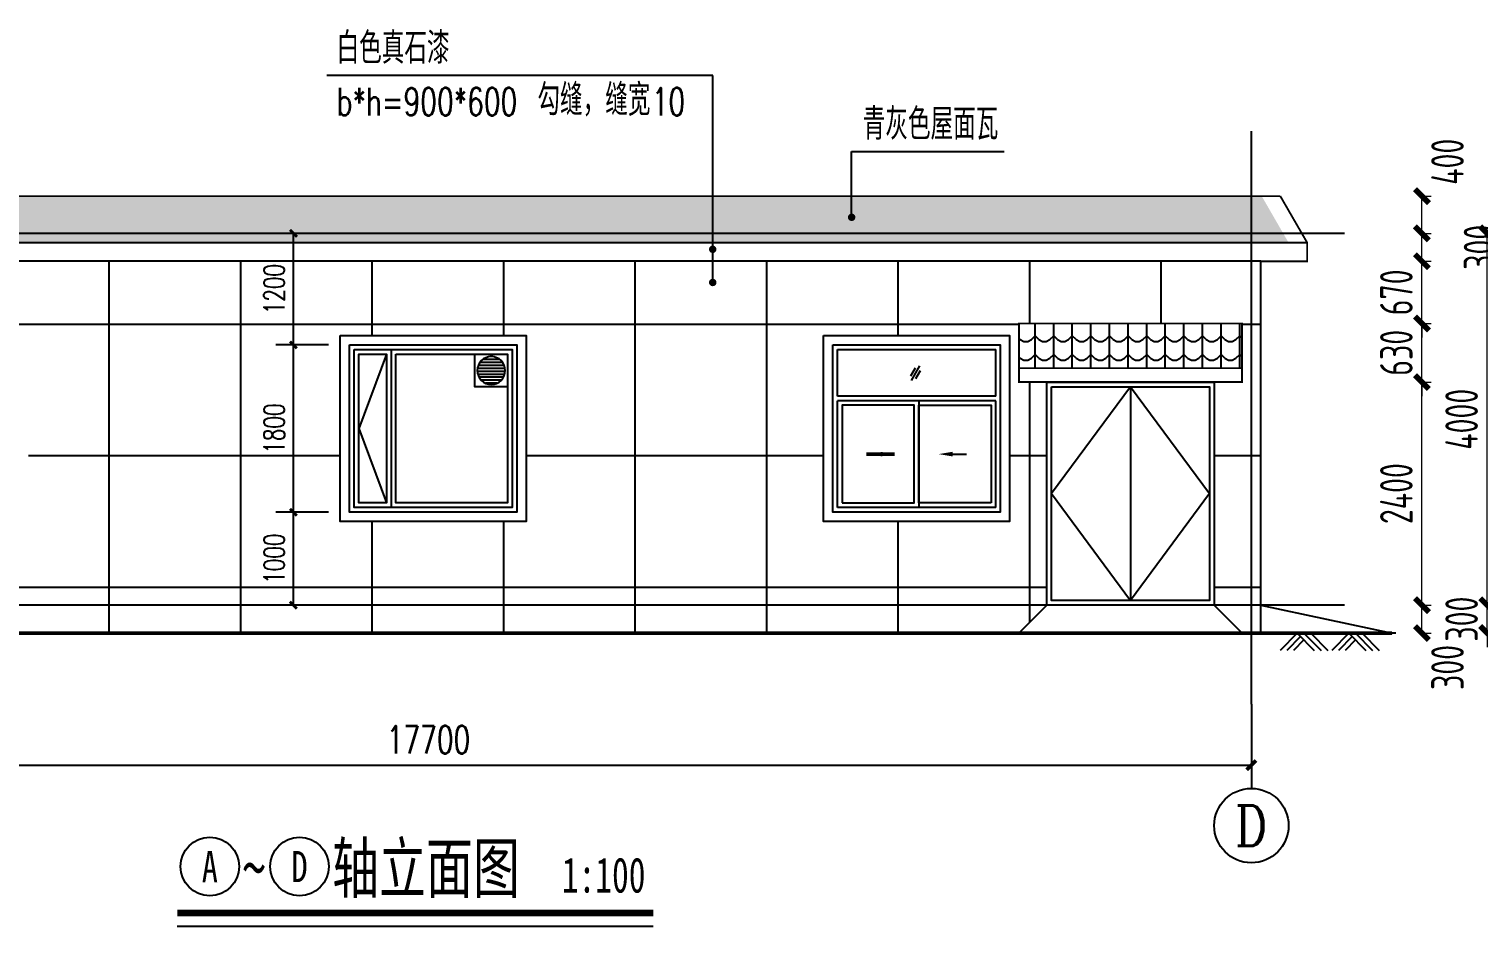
# Model space of a CAD drawing. Header units: inches. Extents: x -25354 to 45988, y -31419 to 5096.
# Drawn here: x -16146 to -563, y -17629 to -7979 of the extents above; entities that cross this region are included whole.
import ezdxf
from ezdxf.enums import TextEntityAlignment as Align

# ---------------------------------------------------------------- set-up
doc = ezdxf.new("R2010")
doc.units = ezdxf.units.IN
doc.header["$MEASUREMENT"] = 0
doc.linetypes.add('DOTE', pattern=[2.42, 2, -0.2, 0.02, -0.2])
for name, color, linetype in [('AXIS', 3, 'Continuous'), ('AXIS_TEXT', 7, 'Continuous'), ('DIM_ELEV', 3, 'Continuous'), ('DIM_LEAD', 3, 'Continuous'), ('DIM_SYMB', 3, 'Continuous'), ('DOTE', 1, 'DOTE'), ('PUB_DIM', 3, 'Continuous'), ('TWT_DIM', 3, 'Continuous'), ('YHJ_剖面_梁板', 4, 'Continuous'), ('YHJ_尺寸_公标', 3, 'Continuous'), ('YHJ_消防救援标示', 6, 'Continuous'), ('YHJ_立面_墙线中', 2, 'Continuous'), ('YHJ_符号', 3, 'Continuous'), ('YHJ_门窗框', 151, 'Continuous'), ('YHJ_门窗细线', 160, 'Continuous'), ('建筑-房间填充', 8, 'Continuous')]:
    doc.layers.add(name, color=color, linetype=linetype)
doc.styles.add('_TCH_AXIS', font='COMPLEX', dxfattribs={"bigfont": 'GBCBIG'})
doc.styles.add('_TCH_DIM', font='SIMPLEX', dxfattribs={"bigfont": 'GBCBIG'})
doc.styles.add('_TCH_DIM_T3', font='SIMPLEX', dxfattribs={"width": 0.705882, "bigfont": 'GBCBIG'})
doc.styles.add('biaotilan', font='', dxfattribs={"width": 0.7})
doc.styles.add('COMPLEX', font='COMPLEX')
doc.styles.add('TSSD_REIN_T3', font='tssdeng.shx', dxfattribs={"width": 0.7, "bigfont": 'hztxt.shx'})
doc.styles.add('YH_TEXT', font='@YH2', dxfattribs={"width": 0.7, "bigfont": '@YH1'})
doc.styles.get('biaotilan').set_extended_font_data('SimSun')
doc.dimstyles.new('_TCH_ARCH&&100', dxfattribs={"dimtxt": 350, "dimasz": 150, "dimexe": 100, "dimexo": 200, "dimgap": 100, "dimtad": 1, "dimdec": 0, "dimzin": 0, "dimdsep": 46, "dimtxsty": 'TSSD_REIN_T3', "dimblk": 'ARCHTICK', "dimcen": 0.09, "dimclrt": 7, "dimazin": 2, "dimtfac": 1, "dimtdec": 0, "dimtix": 1, "dimtmove": 2, "dimatfit": 3, "dimfxl": 1, "dimfxlon": 1, "dimtolj": 1, "dimtzin": 0, "dimlwd": 18, "dimlwe": 18, "dimarcsym": 0})
doc.dimstyles.new('_TCH_ARCH_MM_M&&75', dxfattribs={"dimtxt": 223.125, "dimasz": 75, "dimexe": 187.5, "dimexo": 225, "dimgap": 94.6875, "dimtad": 1, "dimdec": 0, "dimzin": 0, "dimdsep": 46, "dimtxsty": '_TCH_DIM_T3', "dimblk": 'ARCHTICK', "dimcen": 0.09, "dimclrt": 7, "dimazin": 2, "dimtfac": 1, "dimtdec": 0, "dimtix": 1, "dimtmove": 2, "dimatfit": 3, "dimfxl": 75, "dimtolj": 1, "dimtzin": 0, "dimarcsym": 0})
doc.dimstyles.new('_TWT_ARCH&&100', dxfattribs={"dimtxt": 297.5, "dimasz": 100, "dimexe": 250, "dimexo": 300, "dimgap": 126.25, "dimtad": 1, "dimdec": 0, "dimzin": 0, "dimdsep": 46, "dimtxsty": '_TCH_DIM_T3', "dimblk": 'ARCHTICK', "dimcen": 0.09, "dimclrt": 7, "dimazin": 2, "dimtfac": 1, "dimtdec": 0, "dimtix": 1, "dimtmove": 2, "dimatfit": 3, "dimfxl": 75, "dimtolj": 1, "dimtzin": 0, "dimarcsym": 0})
doc.dimstyles.new('YH_D_100', dxfattribs={"dimscale": 100, "dimtxt": 3, "dimasz": 1.5, "dimexe": 1.25, "dimexo": 1, "dimgap": 1.25, "dimtad": 1, "dimdec": 0, "dimzin": 0, "dimdsep": 46, "dimtxsty": 'YH_TEXT', "dimblk1": 'ARCHTICK', "dimblk2": 'ARCHTICK', "dimsah": 1, "dimcen": 0.09, "dimclrt": 7, "dimadec": 0, "dimazin": 0, "dimtfac": 1, "dimtdec": 0, "dimtix": 1, "dimtmove": 2, "dimatfit": 0, "dimfxl": 2, "dimtolj": 1, "dimtzin": 0, "dimarcsym": 0})
pattern_1 = [(90, (-2191760.7, -2689677.4), (-1414.215, 0), []), (180, (-2191760.7, -2689677.4), (-1e-13, -1414.215), [])]

# ---------------------------------------------------------------- blocks, each defined once
blk = doc.blocks.new('_ArchTick')
at = {"color": 0, "linetype": 'ByBlock', "const_width": 0.4}
blk.add_lwpolyline([(-0.5, -0.5), (0.5, 0.5)], dxfattribs=at)
blk = doc.blocks.new('玻璃')
at = {"layer": 'YHJ_符号'}
for p, q in [((122726, -123680), (122726, -123780)), ((122756, -123640), (122756, -123820)), ((122786, -123680), (122786, -123780))]:
    blk.add_line(p, q, dxfattribs=at)
blk = doc.blocks.new('HSGADGSGDSGDSF')
at = {"layer": 'YHJ_门窗框'}
blk.add_lwpolyline([(654970, 84413), (656770, 84413), (656770, 82013), (654970, 82013)], close=True, dxfattribs=at)
at = {"layer": 'YHJ_门窗细线'}
blk.add_line((655870, 84363), (655870, 82063), dxfattribs=at)
blk.add_lwpolyline([(655020, 84363), (656720, 84363), (656720, 82063), (655020, 82063)], close=True, dxfattribs=at)
for points in [[(655870, 84363), (655020, 83213), (655870, 82063)], [(655870, 84363), (656720, 83213), (655870, 82063)]]:
    blk.add_lwpolyline(points, dxfattribs=at)
blk = doc.blocks.new('A$C4EA902EC')
at = {"layer": 'YHJ_消防救援标示'}
h = blk.add_hatch(dxfattribs=at)
h.set_pattern_fill('ANSI31', color=6, scale=20, angle=135, style=0)
h.set_pattern_definition([(180, (-2939646.705, -311489.21), (-5e-15, -31.75), [])])
edge = h.paths.add_edge_path()
edge.add_arc((175, 175), 150, 0, 360)
blk.add_lwpolyline([(0, 0), (350, 0), (350, 350), (0, 350)], close=True, dxfattribs=at)
at = {"layer": 'YHJ_消防救援标示', "color": 6}
blk.add_circle((175, 175), 150, dxfattribs=at)
blk = doc.blocks.new('FAFDCCDEERESSDDFSGSDAGASDGA')
at = {"layer": 'YHJ_门窗框'}
blk.add_lwpolyline([(2134656, 2632935), (2136456, 2632935), (2136456, 2631135), (2134656, 2631135)], close=True, dxfattribs=at)
at = {"layer": 'YHJ_门窗细线'}
for points in [[(2134706, 2632885), (2136406, 2632885), (2136406, 2631185), (2134706, 2631185)], [(2134706, 2632885), (2135106, 2632885), (2135106, 2631185), (2134706, 2631185)], [(2134756, 2632835), (2135056, 2632835), (2135056, 2631235), (2134756, 2631235)], [(2135156, 2632835), (2136356, 2632835), (2136356, 2631235), (2135156, 2631235)]]:
    blk.add_lwpolyline(points, close=True, dxfattribs=at)
for points in [[(2135056, 2631235), (2134756, 2631235), (2134756, 2632835), (2135056, 2632835)], [(2135056, 2632835), (2134756, 2632035), (2135056, 2631235)]]:
    blk.add_lwpolyline(points, dxfattribs=at)
at = {"layer": 'YHJ_消防救援标示', "color": 6, "xscale": -1, "rotation": 180}
blk.add_blockref('A$C4EA902EC', (2136006, 2632835), dxfattribs=at)
blk = doc.blocks.new('*D102')
at = {"layer": 'Defpoints', "color": 0, "transparency": 16777216}
for p in [(-20700, -15641), (-3000, -15641), (-3000, -15898)]:
    blk.add_point(p, dxfattribs=at)
at = {"layer": 'TWT_DIM', "color": 0, "lineweight": -2, "transparency": 16777216}
for p, q in [((-20700, -15898), (-3000, -15898)), ((-20700, -15941), (-20700, -16148)), ((-3000, -15941), (-3000, -16148))]:
    blk.add_line(p, q, dxfattribs=at)
at = {"layer": 'TWT_DIM', "color": 0, "lineweight": -2, "transparency": 16777216, "xscale": 100, "yscale": 100, "zscale": 100, "rotation": 180}
blk.add_blockref('_ArchTick', (-20700, -15898), dxfattribs=at)
at = {"layer": 'TWT_DIM', "color": 0, "lineweight": -2, "transparency": 16777216, "xscale": 100, "yscale": 100, "zscale": 100}
blk.add_blockref('_ArchTick', (-3000, -15898), dxfattribs=at)
at = {"layer": 'TWT_DIM', "color": 7, "transparency": 16777216, "insert": (-11850, -15623), "char_height": 297.5, "attachment_point": 5, "style": '_TCH_DIM_T3'}
blk.add_mtext('\\A1;17700', dxfattribs=at)
blk = doc.blocks.new('_AXISO')
blk.add_circle((0, 0), 0.5)
at = {"layer": 'AXIS_TEXT', "style": 'COMPLEX', "width": 1.041667}
blk.add_attdef('A', text='', height=0.56, dxfattribs=at).set_placement((-0.25, -0.28), (0.25, -0.28), align=Align.FIT)
blk = doc.blocks.new('*D103')
at = {"layer": 'Defpoints', "color": 0, "transparency": 16777216}
for p in [(-1894, -14177), (-1166, -14177), (-1894, -14477)]:
    blk.add_point(p, dxfattribs=at)
at = {"layer": 'PUB_DIM', "color": 0, "lineweight": 18, "transparency": 16777216}
for p, q in [((-1167, -14177), (-1066, -14177)), ((-1166, -14477), (-1166, -14177)), ((-1167, -14477), (-1066, -14477))]:
    blk.add_line(p, q, dxfattribs=at)
at = {"layer": 'PUB_DIM', "color": 0, "lineweight": 18, "transparency": 16777216, "xscale": 150, "yscale": 150, "zscale": 150}
for p, rotation in [((-1166, -14177), 90), ((-1166, -14477), 270)]:
    blk.add_blockref('_ArchTick', p, dxfattribs=dict(at, rotation=rotation))
at = {"layer": 'PUB_DIM', "color": 7, "transparency": 16777216, "insert": (-891, -14847), "char_height": 350, "attachment_point": 5, "rotation": 90, "style": 'TSSD_REIN_T3'}
blk.add_mtext('\\A1;300', dxfattribs=at)
blk = doc.blocks.new('*D104')
at = {"layer": 'Defpoints', "color": 0, "transparency": 16777216}
for p in [(-1894, -11777), (-1166, -11777), (-1894, -14177)]:
    blk.add_point(p, dxfattribs=at)
at = {"layer": 'PUB_DIM', "color": 0, "lineweight": 18, "transparency": 16777216}
for p, q in [((-1167, -11777), (-1066, -11777)), ((-1166, -14177), (-1166, -11777)), ((-1167, -14177), (-1066, -14177))]:
    blk.add_line(p, q, dxfattribs=at)
at = {"layer": 'PUB_DIM', "color": 0, "lineweight": 18, "transparency": 16777216, "xscale": 150, "yscale": 150, "zscale": 150}
for p, rotation in [((-1166, -11777), 90), ((-1166, -14177), 270)]:
    blk.add_blockref('_ArchTick', p, dxfattribs=dict(at, rotation=rotation))
at = {"layer": 'PUB_DIM', "color": 7, "transparency": 16777216, "insert": (-1441, -12977), "char_height": 350, "attachment_point": 5, "rotation": 90, "style": 'TSSD_REIN_T3'}
blk.add_mtext('\\A1;2400', dxfattribs=at)
blk = doc.blocks.new('*D105')
at = {"layer": 'Defpoints', "color": 0, "transparency": 16777216}
for p in [(-1894, -11147), (-1166, -11147), (-1894, -11777)]:
    blk.add_point(p, dxfattribs=at)
at = {"layer": 'PUB_DIM', "color": 0, "lineweight": 18, "transparency": 16777216}
for p, q in [((-1166, -11147), (-1166, -10997)), ((-1167, -11147), (-1066, -11147)), ((-1166, -11777), (-1166, -11147)), ((-1167, -11777), (-1066, -11777)), ((-1166, -11777), (-1166, -11927))]:
    blk.add_line(p, q, dxfattribs=at)
at = {"layer": 'PUB_DIM', "color": 0, "lineweight": 18, "transparency": 16777216, "xscale": 150, "yscale": 150, "zscale": 150}
for p, rotation in [((-1166, -11147), 270), ((-1166, -11777), 90)]:
    blk.add_blockref('_ArchTick', p, dxfattribs=dict(at, rotation=rotation))
at = {"layer": 'PUB_DIM', "color": 7, "transparency": 16777216, "insert": (-1441, -11462), "char_height": 350, "attachment_point": 5, "rotation": 90, "style": 'TSSD_REIN_T3'}
blk.add_mtext('\\A1;630', dxfattribs=at)
blk = doc.blocks.new('*D106')
at = {"layer": 'Defpoints', "color": 0, "transparency": 16777216}
for p in [(-1894, -10477), (-1166, -10477), (-1894, -11147)]:
    blk.add_point(p, dxfattribs=at)
at = {"layer": 'PUB_DIM', "color": 0, "lineweight": 18, "transparency": 16777216}
for p, q in [((-1166, -10477), (-1166, -10327)), ((-1167, -10477), (-1066, -10477)), ((-1166, -11147), (-1166, -10477)), ((-1167, -11147), (-1066, -11147)), ((-1166, -11147), (-1166, -11297))]:
    blk.add_line(p, q, dxfattribs=at)
at = {"layer": 'PUB_DIM', "color": 0, "lineweight": 18, "transparency": 16777216, "xscale": 150, "yscale": 150, "zscale": 150}
for p, rotation in [((-1166, -10477), 270), ((-1166, -11147), 90)]:
    blk.add_blockref('_ArchTick', p, dxfattribs=dict(at, rotation=rotation))
at = {"layer": 'PUB_DIM', "color": 7, "transparency": 16777216, "insert": (-1441, -10812), "char_height": 350, "attachment_point": 5, "rotation": 90, "style": 'TSSD_REIN_T3'}
blk.add_mtext('\\A1;670', dxfattribs=at)
blk = doc.blocks.new('*D107')
at = {"layer": 'Defpoints', "color": 0, "transparency": 16777216}
for p in [(-1894, -10177), (-1166, -10177), (-1894, -10477)]:
    blk.add_point(p, dxfattribs=at)
at = {"layer": 'PUB_DIM', "color": 0, "lineweight": 18, "transparency": 16777216}
for p, q in [((-1167, -10177), (-1066, -10177)), ((-1166, -10477), (-1166, -10177)), ((-1167, -10477), (-1066, -10477))]:
    blk.add_line(p, q, dxfattribs=at)
at = {"layer": 'PUB_DIM', "color": 0, "lineweight": 18, "transparency": 16777216, "xscale": 150, "yscale": 150, "zscale": 150}
for p, rotation in [((-1166, -10177), 90), ((-1166, -10477), 270)]:
    blk.add_blockref('_ArchTick', p, dxfattribs=dict(at, rotation=rotation))
at = {"layer": 'PUB_DIM', "color": 7, "transparency": 16777216, "insert": (-541, -10327), "char_height": 350, "attachment_point": 5, "rotation": 90, "style": 'TSSD_REIN_T3'}
blk.add_mtext('\\A1;300', dxfattribs=at)
blk = doc.blocks.new('*D108')
at = {"layer": 'Defpoints', "color": 0, "transparency": 16777216}
for p in [(-1894, -9777), (-1166, -9777), (-1894, -10177)]:
    blk.add_point(p, dxfattribs=at)
at = {"layer": 'PUB_DIM', "color": 0, "lineweight": 18, "transparency": 16777216}
for p, q in [((-1167, -9777), (-1066, -9777)), ((-1166, -10177), (-1166, -9777)), ((-1167, -10177), (-1066, -10177))]:
    blk.add_line(p, q, dxfattribs=at)
at = {"layer": 'PUB_DIM', "color": 0, "lineweight": 18, "transparency": 16777216, "xscale": 150, "yscale": 150, "zscale": 150}
for p, rotation in [((-1166, -9777), 90), ((-1166, -10177), 270)]:
    blk.add_blockref('_ArchTick', p, dxfattribs=dict(at, rotation=rotation))
at = {"layer": 'PUB_DIM', "color": 7, "transparency": 16777216, "insert": (-891, -9407), "char_height": 350, "attachment_point": 5, "rotation": 90, "style": 'TSSD_REIN_T3'}
blk.add_mtext('\\A1;400', dxfattribs=at)
blk = doc.blocks.new('*D115')
at = {"layer": 'Defpoints', "color": 0, "transparency": 16777216}
for p in [(-1594, -14177), (-464, -14177), (-1594, -14477)]:
    blk.add_point(p, dxfattribs=at)
at = {"layer": 'PUB_DIM', "color": 0, "lineweight": 18, "transparency": 16777216}
for p, q in [((-465, -14177), (-364, -14177)), ((-464, -14177), (-464, -14027)), ((-464, -14477), (-464, -14177)), ((-465, -14477), (-364, -14477)), ((-464, -14477), (-464, -14627))]:
    blk.add_line(p, q, dxfattribs=at)
at = {"layer": 'PUB_DIM', "color": 0, "lineweight": 18, "transparency": 16777216, "xscale": 150, "yscale": 150, "zscale": 150}
for p, rotation in [((-464, -14177), 270), ((-464, -14477), 90)]:
    blk.add_blockref('_ArchTick', p, dxfattribs=dict(at, rotation=rotation))
at = {"layer": 'PUB_DIM', "color": 7, "transparency": 16777216, "insert": (-739, -14327), "char_height": 350, "attachment_point": 5, "rotation": 90, "style": 'TSSD_REIN_T3'}
blk.add_mtext('\\A1;300', dxfattribs=at)
blk = doc.blocks.new('*D116')
at = {"layer": 'Defpoints', "color": 0, "transparency": 16777216}
for p in [(-1594, -10177), (-464, -10177), (-1594, -14177)]:
    blk.add_point(p, dxfattribs=at)
at = {"layer": 'PUB_DIM', "color": 0, "lineweight": 18, "transparency": 16777216}
for p, q in [((-465, -10177), (-364, -10177)), ((-464, -14177), (-464, -10177)), ((-465, -14177), (-364, -14177))]:
    blk.add_line(p, q, dxfattribs=at)
at = {"layer": 'PUB_DIM', "color": 0, "lineweight": 18, "transparency": 16777216, "xscale": 150, "yscale": 150, "zscale": 150}
for p, rotation in [((-464, -10177), 90), ((-464, -14177), 270)]:
    blk.add_blockref('_ArchTick', p, dxfattribs=dict(at, rotation=rotation))
at = {"layer": 'PUB_DIM', "color": 7, "transparency": 16777216, "insert": (-739, -12177), "char_height": 350, "attachment_point": 5, "rotation": 90, "style": 'TSSD_REIN_T3'}
blk.add_mtext('\\A1;4000', dxfattribs=at)
blk = doc.blocks.new('*D153')
at = {"layer": 'Defpoints', "color": 0, "transparency": 16777216}
for p in [(-13302, -13177), (-12700, -13177), (-12700, -14177)]:
    blk.add_point(p, dxfattribs=at)
at = {"layer": 'YHJ_尺寸_公标', "color": 0, "lineweight": -2, "transparency": 16777216}
for p, q in [((-12925, -13177), (-13490, -13177)), ((-13302, -14177), (-13302, -13177)), ((-12925, -14177), (-13490, -14177))]:
    blk.add_line(p, q, dxfattribs=at)
at = {"layer": 'YHJ_尺寸_公标', "color": 0, "lineweight": -2, "transparency": 16777216, "xscale": 75, "yscale": 75, "zscale": 75}
for p, rotation in [((-13302, -13177), 90), ((-13302, -14177), 270)]:
    blk.add_blockref('_ArchTick', p, dxfattribs=dict(at, rotation=rotation))
at = {"layer": 'YHJ_尺寸_公标', "color": 7, "transparency": 16777216, "insert": (-13509, -13677), "char_height": 223.1, "attachment_point": 5, "rotation": 90, "style": '_TCH_DIM_T3'}
blk.add_mtext('\\A1;1000', dxfattribs=at)
blk = doc.blocks.new('*D154')
at = {"layer": 'Defpoints', "color": 0, "transparency": 16777216}
for p in [(-13302, -11377), (-12700, -11377), (-12700, -13177)]:
    blk.add_point(p, dxfattribs=at)
at = {"layer": 'YHJ_尺寸_公标', "color": 0, "lineweight": -2, "transparency": 16777216}
for p, q in [((-12925, -11377), (-13490, -11377)), ((-13302, -13177), (-13302, -11377)), ((-12925, -13177), (-13490, -13177))]:
    blk.add_line(p, q, dxfattribs=at)
at = {"layer": 'YHJ_尺寸_公标', "color": 0, "lineweight": -2, "transparency": 16777216, "xscale": 75, "yscale": 75, "zscale": 75}
for p, rotation in [((-13302, -11377), 90), ((-13302, -13177), 270)]:
    blk.add_blockref('_ArchTick', p, dxfattribs=dict(at, rotation=rotation))
at = {"layer": 'YHJ_尺寸_公标', "color": 7, "transparency": 16777216, "insert": (-13509, -12277), "char_height": 223.1, "attachment_point": 5, "rotation": 90, "style": '_TCH_DIM_T3'}
blk.add_mtext('\\A1;1800', dxfattribs=at)
blk = doc.blocks.new('*D155')
at = {"layer": 'Defpoints', "color": 0, "transparency": 16777216}
for p in [(-13302, -10177), (-12700, -10177), (-12700, -11377)]:
    blk.add_point(p, dxfattribs=at)
at = {"layer": 'YHJ_尺寸_公标', "color": 0, "lineweight": -2, "transparency": 16777216}
for p, q in [((-12925, -10177), (-13490, -10177)), ((-13302, -11377), (-13302, -10177)), ((-12925, -11377), (-13490, -11377))]:
    blk.add_line(p, q, dxfattribs=at)
at = {"layer": 'YHJ_尺寸_公标', "color": 0, "lineweight": -2, "transparency": 16777216, "xscale": 75, "yscale": 75, "zscale": 75}
for p, rotation in [((-13302, -10177), 90), ((-13302, -11377), 270)]:
    blk.add_blockref('_ArchTick', p, dxfattribs=dict(at, rotation=rotation))
at = {"layer": 'YHJ_尺寸_公标', "color": 7, "transparency": 16777216, "insert": (-13509, -10777), "char_height": 223.1, "attachment_point": 5, "rotation": 90, "style": '_TCH_DIM_T3'}
blk.add_mtext('\\A1;1200', dxfattribs=at)
blk = doc.blocks.new('C1818')
at = {"layer": 'YHJ_符号'}
blk.add_lwpolyline([(1287, 625), (1438, 625)], dxfattribs=at)
blk.add_solid([(1287, 600), (1137, 625), (1287, 650)], dxfattribs=at)
at = {"layer": 'YHJ_门窗框'}
blk.add_lwpolyline([(0, 1800), (1800, 1800), (1800, 0), (0, 0)], close=True, dxfattribs=at)
at = {"layer": 'YHJ_门窗细线'}
for p, q in [((50, 1250), (50, 1750)), ((1750, 1250), (1750, 1750)), ((1750, 1250), (50, 1250)), ((50, 50), (50, 1200)), ((1750, 1200), (50, 1200)), ((925, 1200), (925, 50)), ((1750, 50), (1750, 1200))]:
    blk.add_line(p, q, dxfattribs=at)
for points in [[(50, 1750), (1750, 1750)], [(1750, 50), (50, 50)]]:
    blk.add_lwpolyline(points, dxfattribs=at)
for points in [[(100, 100), (875, 100), (875, 1150), (100, 1150)], [(1700, 100), (925, 100), (925, 1150), (1700, 1150)]]:
    blk.add_lwpolyline(points, close=True, dxfattribs=at)
at = {"layer": 'YHJ_符号', "rotation": 149.9999999998738}
blk.add_blockref('玻璃', (45334, -167035), dxfattribs=at)
at = {"layer": 'YHJ_符号'}
blk.add_leader([(663, 625), (362, 625)], dimstyle='YH_D_100', override={"dimgap": 1.2, "dimtad": 0}, dxfattribs=at)

msp = doc.modelspace()

# ---------------------------------------------------------------- hatches: boundary and pattern name
h = msp.add_hatch()
h.set_pattern_fill('多孔材料', color=8, scale=500, angle=45)
h.set_pattern_definition(pattern_1)
h.paths.add_polyline_path([(-20500.1, -11777.2), (-20700.1, -11777.2), (-20700.1, -14177.2), (-20500.1, -14177.2)])
h.paths.add_polyline_path([(-20700.1, -11777.2), (-20800.1, -11777.2), (-20800.1, -14177.2), (-20700.1, -14177.2)])
h.paths.add_polyline_path([(-20700.1, -14177.2), (-20800.1, -14177.2), (-20800.1, -14477.2), (-20700.1, -14377.2)])
h.paths.add_polyline_path([(-20500.1, -14177.2), (-20700.1, -14177.2), (-20700.1, -14377.2)])
h.paths.add_polyline_path([(-20700.1, -10477.2), (-20800.1, -10477.2), (-20800.1, -11147.2), (-20700.1, -11147.2)])
h.paths.add_polyline_path([(-5200.1, -14177.2), (-18700.1, -14177.2), (-18400.1, -14477.2), (-5500.1, -14477.2)])
h.paths.add_polyline_path([(-3000.1, -14177.2), (-3400.1, -14177.2), (-3100.1, -14477.2), (-3000.1, -14477.2)])
h.paths.add_polyline_path([(-2900.1, -14177.2), (-3000.1, -14177.2), (-3000.1, -14477.2), (-2900.1, -14477.2)])
h.paths.add_polyline_path([(-2900.1, -10477.2), (-3000.1, -10477.2), (-3000.1, -14177.2), (-2900.1, -14177.2)])
h = msp.add_hatch()
h.set_pattern_fill('多孔材料', color=8, scale=500, angle=45)
h.set_pattern_definition(pattern_1)
h.paths.add_polyline_path([(-5200.1, -14177.2), (-5200.1, -11777.2), (-5500.1, -11777.2), (-5500.1, -11627.2), (-5500.1, -11147.2), (-3100.1, -11147.2), (-3100.1, -11627.2), (-3100.1, -11627.2), (-3100.1, -11777.2), (-3400.1, -11777.2), (-3400.1, -14177.2), (-3000.1, -14177.2), (-3000.1, -10477.2), (-8792.8, -10477.2), (-8792.8, -10685.6, -1), (-8792.8, -10725.6, -1), (-8792.8, -10685.6), (-8792.8, -10477.2), (-20700.1, -10477.2), (-20700.1, -11147.2), (-18400.1, -11147.2), (-18400.1, -11677.2), (-18400.1, -11777.2), (-18700.1, -11777.2), (-18700.1, -14177.2)])
h.paths.add_polyline_path([(-16150.1, -11277.2), (-17850.1, -11277.2), (-17850.1, -13277.2), (-16150.1, -13277.2)], flags=16)
h.paths.add_polyline_path([(-12800.1, -11277.2), (-10800.1, -11277.2), (-10800.1, -13277.2), (-12800.1, -13277.2)], flags=16)
h.paths.add_polyline_path([(-7600.1, -11277.2), (-5600.1, -11277.2), (-5600.1, -13277.2), (-7600.1, -13277.2)], flags=16)
at = {"layer": '建筑-房间填充'}
h = msp.add_hatch(dxfattribs=at)
h.set_pattern_fill('弯瓦屋面', color=144, scale=100)
h.set_pattern_definition([(0, (-666370.46, -96189.77), (200, 200), [40, -160]), (45, (-666290.46, -96169.77), (2e-14, 200), [56.56854, -226.27417]), (90, (-666250.46, -96129.77), (-200, 200), [200]), (135, (-666210.46, -96169.77), (-200, 2e-14), [56.56854, -226.27417]), (26.565051, (-666330.46, -96189.77), (200, 2e-07), [44.72, -402.493595]), (333.434949, (-666210.46, -96169.77), (200, -2e-07), [44.72, -402.493595])])
h.paths.add_polyline_path([(-3200.1, -9777.2), (-2888.8, -9777.2), (-2657.9, -10177.2), (-3200.1, -10177.2)])
h.paths.add_polyline_path([(-3200.1, -10177.2), (-2657.9, -10177.2), (-2600.1, -10277.2), (-3200.1, -10277.2)])
h.paths.add_polyline_path([(-19700.1, -9777.2), (-3200.1, -9777.2), (-3200.1, -10177.2), (-19700.1, -10177.2)])
h.paths.add_polyline_path([(-19700.1, -10177.2), (-3200.1, -10177.2), (-3200.1, -10277.2), (-19700.1, -10277.2)])
h.paths.add_polyline_path([(-21011.5, -9777.2), (-19700.1, -9777.2), (-19700.1, -10177.2), (-21242.4, -10177.2)])
h.paths.add_polyline_path([(-21242.4, -10177.2), (-19700.1, -10177.2), (-19700.1, -10277.2), (-21300.1, -10277.2)])
h = msp.add_hatch(dxfattribs=at)
h.set_pattern_fill('弯瓦屋面', color=144, scale=100)
h.set_pattern_definition([(0, (-1307445.96, -2915939.78), (200, 200), [40, -160]), (45, (-1307365.96, -2915919.78), (2e-14, 200), [56.568542, -226.27417]), (90, (-1307325.96, -2915879.78), (-200, 200), [200]), (135, (-1307285.96, -2915919.78), (-200, 2e-14), [56.568542, -226.27417]), (26.5650512, (-1307405.96, -2915939.78), (200, 2e-07), [44.72, -402.493595]), (333.4349488, (-1307285.96, -2915919.78), (200, -2e-07), [44.72, -402.493595])])
h.paths.add_polyline_path([(-3100.1, -11627.2), (-3100.1, -11147.2), (-5500.1, -11147.2), (-5500.1, -11627.2)])

# ---------------------------------------------------------------- linework, layer by layer
for p, q in [((-2506.4, -14477.2), (-2689.6, -14663.1)), ((-2506.4, -14477.2), (-2323.2, -14663.1)), ((-2434.4, -14477.2), (-2251.3, -14663.1)), ((-2362.5, -14477.2), (-2179.4, -14663.1)), ((-1953.4, -14477.2), (-2136.6, -14663.1)), ((-1953.4, -14477.2), (-1770.3, -14663.1)), ((-1881.5, -14477.2), (-1698.3, -14663.1)), ((-1809.5, -14477.2), (-1626.4, -14663.1)), ((-2470.4, -14513.7), (-2617.5, -14663.1)), ((-2434.4, -14550.2), (-2545.6, -14663.1)), ((-1917.4, -14513.7), (-2064.6, -14663.1)), ((-1881.5, -14550.2), (-1992.6, -14663.1))]:
    msp.add_line(p, q)
at = {"layer": 'AXIS'}
msp.add_line((-3000.1, -15240.8), (-3000.1, -16148.3), dxfattribs=at)
at = {"layer": 'DIM_ELEV'}
msp.add_lwpolyline([(-1446.6, -14477.2), (-2900.1, -14477.2)], dxfattribs=at)
at = {"layer": 'DIM_LEAD'}
for p, q in [((-8792.8, -8480.2), (-12943.1, -8480.2)), ((-8792.8, -10705.6), (-8792.8, -8480.2)), ((-8792.8, -10348.9), (-8792.8, -8480.2)), ((-7299, -10004.4), (-7299, -9297.6)), ((-7299, -9297.6), (-5659.7, -9297.6))]:
    msp.add_line(p, q, dxfattribs=at)
at = {"layer": 'DIM_LEAD', "const_width": 40}
for points in [[(-7299, -10024.4, 1), (-7299, -9984.4, 1)], [(-8792.8, -10368.9, 1), (-8792.8, -10328.9, 1)], [(-8792.8, -10725.6, 1), (-8792.8, -10685.6, 1)]]:
    msp.add_lwpolyline(points, format="xyb", close=True, dxfattribs=at)
at = {"layer": 'DIM_SYMB', "const_width": 70}
msp.add_lwpolyline([(-14550.9, -17488.6), (-9432.2, -17488.6)], dxfattribs=at)
at = {"layer": 'DIM_SYMB'}
msp.add_lwpolyline([(-14550.9, -17628.6), (-9432.2, -17628.6)], dxfattribs=at)
at = {"layer": 'DIM_SYMB', "color": 7}
for centre in [(-14200.9, -16988.8), (-13236.3, -16988.8)]:
    msp.add_circle(centre, 315, dxfattribs=at)
at = {"layer": 'DOTE', "linetype": 'DOTE'}
for p, q in [((-3000.1, -15240.8), (-3000.1, -9077.2)), ((-2000.1, -10177.2), (-21700.1, -10177.2)), ((-2000.1, -14177.2), (-21700.1, -14177.2))]:
    msp.add_line(p, q, dxfattribs=at)
at = {"layer": 'YHJ_立面_墙线中', "lineweight": 25, "const_width": 20}
for points in [[(-2688.8, -9777.2), (-21011.5, -9777.2)], [(-2900.1, -10477.2), (-2400.1, -10477.2), (-2400.1, -10277.2), (-2688.8, -9777.2)], [(-2900.1, -14477.2), (-2900.1, -10477.2)], [(-5500.1, -11677.2), (-5500.1, -11147.2), (-3100.1, -11147.2), (-3100.1, -11677.2)]]:
    msp.add_lwpolyline(points, dxfattribs=at)
at = {"layer": 'YHJ_立面_墙线中'}
for points in [[(-21300.1, -10277.2), (-2400.1, -10277.2)], [(-2900.1, -10477.2), (-20800.1, -10477.2)], [(-5200.1, -14177.2), (-5500.1, -14477.2)], [(-3400.1, -14177.2), (-3100.1, -14477.2)], [(-2900.1, -14177.2), (-1487.3, -14477.2)]]:
    msp.add_lwpolyline(points, dxfattribs=at)
for points in [[(-12800.1, -11277.2), (-10800.1, -11277.2), (-10800.1, -13277.2), (-12800.1, -13277.2)], [(-7600.1, -11277.2), (-5600.1, -11277.2), (-5600.1, -13277.2), (-7600.1, -13277.2)]]:
    msp.add_lwpolyline(points, close=True, dxfattribs=at)
at = {"layer": 'YHJ_立面_墙线中', "lineweight": 25, "const_width": 20}
msp.add_lwpolyline([(-5500.1, -11627.2), (-3100.1, -11627.2), (-3100.1, -11777.2), (-5500.1, -11777.2)], close=True, dxfattribs=at)
at = {"layer": 'YHJ_立面_墙线中', "lineweight": 40, "const_width": 40}
msp.add_lwpolyline([(-1487.3, -14477.2), (-22342.6, -14477.2)], dxfattribs=at)

# ---------------------------------------------------------------- block references
at = {"layer": 'AXIS'}
ref = msp.add_blockref('_AXISO', (-3000.1, -16548.3), dxfattribs=dict(at, xscale=800, yscale=800, zscale=800))
ref.add_attrib('A', 'D', dxfattribs={"layer": 'AXIS_TEXT', "height": 435.3, "style": '_TCH_AXIS'}).set_placement((-3176.3, -16765.9), (-2824, -16765.9), align=Align.FIT)
at = {"layer": 'YHJ_剖面_梁板'}
msp.add_blockref('FAFDCCDEERESSDDFSGSDAGASDGA', (-2147356, -2644312.7), dxfattribs=at)
at = {"layer": 'YHJ_立面_墙线中', "lineweight": 50}
msp.add_blockref('C1818', (-7500.1, -13177.2), dxfattribs=at)
at = {"layer": 'YHJ_立面_墙线中'}
msp.add_blockref('HSGADGSGDSGDSF', (-660170.5, -96189.8), dxfattribs=at)

# ---------------------------------------------------------------- texts
at = {"layer": 'DIM_LEAD', "color": 7, "style": '_TCH_DIM'}
for s, p in [('白色真石漆', (-12838.1, -8352.9)), ('勾缝，缝宽', (-10678.1, -8909.1)), ('青灰色屋面瓦', (-7179.5, -9170.2))]:
    msp.add_text(s, height=337.59, dxfattribs=at).set_placement(p)
at = {"layer": 'DIM_LEAD', "color": 7, "style": '_TCH_DIM', "width": 0.705882}
for s, p in [('b*h=900*600', (-12838.1, -8909.1)), ('10', (-9449.4, -8909.1))]:
    msp.add_text(s, height=297.5, dxfattribs=at).set_placement(p)
at = {"layer": 'DIM_SYMB', "color": 7, "style": 'biaotilan', "width": 0.7}
for s, height, p in [('轴立面图', 528.69, (-12886.3, -17268.8)), ('~', 528.7, (-13850.9, -17268.8)), ('1:100', 377.64, (-10415.3, -17268.8))]:
    msp.add_text(s, height=height, dxfattribs=at).set_placement(p)
at = {"layer": 'DIM_SYMB', "color": 7, "style": 'biaotilan'}
for s, height, width, p, p2 in [('A', 336.5, 0.716, (-14287.1, -17157), (-14114.8, -17157)), ('D', 334.8, 0.732749, (-13324, -17156.2), (-13148.6, -17156.2))]:
    msp.add_text(s, height=height, dxfattribs=dict(at, width=width)).set_placement(p, p2, align=Align.FIT)

# ---------------------------------------------------------------- dimensions: what is measured, and where the dimension line sits
at = {"layer": 'PUB_DIM'}
for base, p1, p2, picture, middle in [((-1166.2, -9777.2), (-1894.5, -10177.2), (-1894.5, -9777.2), '*D108', (-891.2, -9407.2)), ((-1166.2, -10177.2), (-1894.5, -10477.2), (-1894.5, -10177.2), '*D107', (-541.2, -10327.2)), ((-1166.2, -14177.2), (-1894.5, -14477.2), (-1894.5, -14177.2), '*D103', (-891.2, -14847.2))]:
    dim = msp.add_linear_dim(base=base, p1=p1, p2=p2, angle=90, dimstyle='_TCH_ARCH&&100', dxfattribs=at)
    dim.commit()
    dim.dimension.update_dxf_attribs({"geometry": picture, "text_midpoint": middle, "dimtype": 161})
for p1, p2, distance, picture, middle in [((-1594.5, -14177.2), (-1594.5, -10177.2), -1130.5, '*D116', (-739, -12177.2)), ((-1894.5, -11147.2), (-1894.5, -10477.2), -728.3, '*D106', (-1441.2, -10812.2)), ((-1894.5, -11777.2), (-1894.5, -11147.2), -728.3, '*D105', (-1441.2, -11462.2)), ((-1894.5, -14177.2), (-1894.5, -11777.2), -728.3, '*D104', (-1441.2, -12977.2)), ((-1594.5, -14477.2), (-1594.5, -14177.2), -1130.5, '*D115', (-739, -14327.2))]:
    dim = msp.add_aligned_dim(p1=p1, p2=p2, distance=distance, dimstyle='_TCH_ARCH&&100', dxfattribs=at)
    dim.commit()
    dim.dimension.update_dxf_attribs({"geometry": picture, "text_midpoint": middle})
at = {"layer": 'TWT_DIM'}
dim = msp.add_aligned_dim(p1=(-20700.1, -15640.8), p2=(-3000.1, -15640.8), distance=-257.5, dimstyle='_TWT_ARCH&&100', dxfattribs=at)
dim.commit()
dim.dimension.update_dxf_attribs({"geometry": '*D102', "text_midpoint": (-11850.1, -15623.3)})
at = {"layer": 'YHJ_尺寸_公标'}
for p1, p2, picture, middle in [((-12700.1, -11377.2), (-12700.1, -10177.2), '*D155', (-13508.6, -10777.2)), ((-12700.1, -13177.2), (-12700.1, -11377.2), '*D154', (-13508.6, -12277.2)), ((-12700.1, -14177.2), (-12700.1, -13177.2), '*D153', (-13508.6, -13677.2))]:
    dim = msp.add_aligned_dim(p1=p1, p2=p2, distance=602.2, dimstyle='_TCH_ARCH_MM_M&&75', dxfattribs=at)
    dim.commit()
    dim.dimension.update_dxf_attribs({"geometry": picture, "text_midpoint": middle})

doc.saveas('drawing.dxf')
